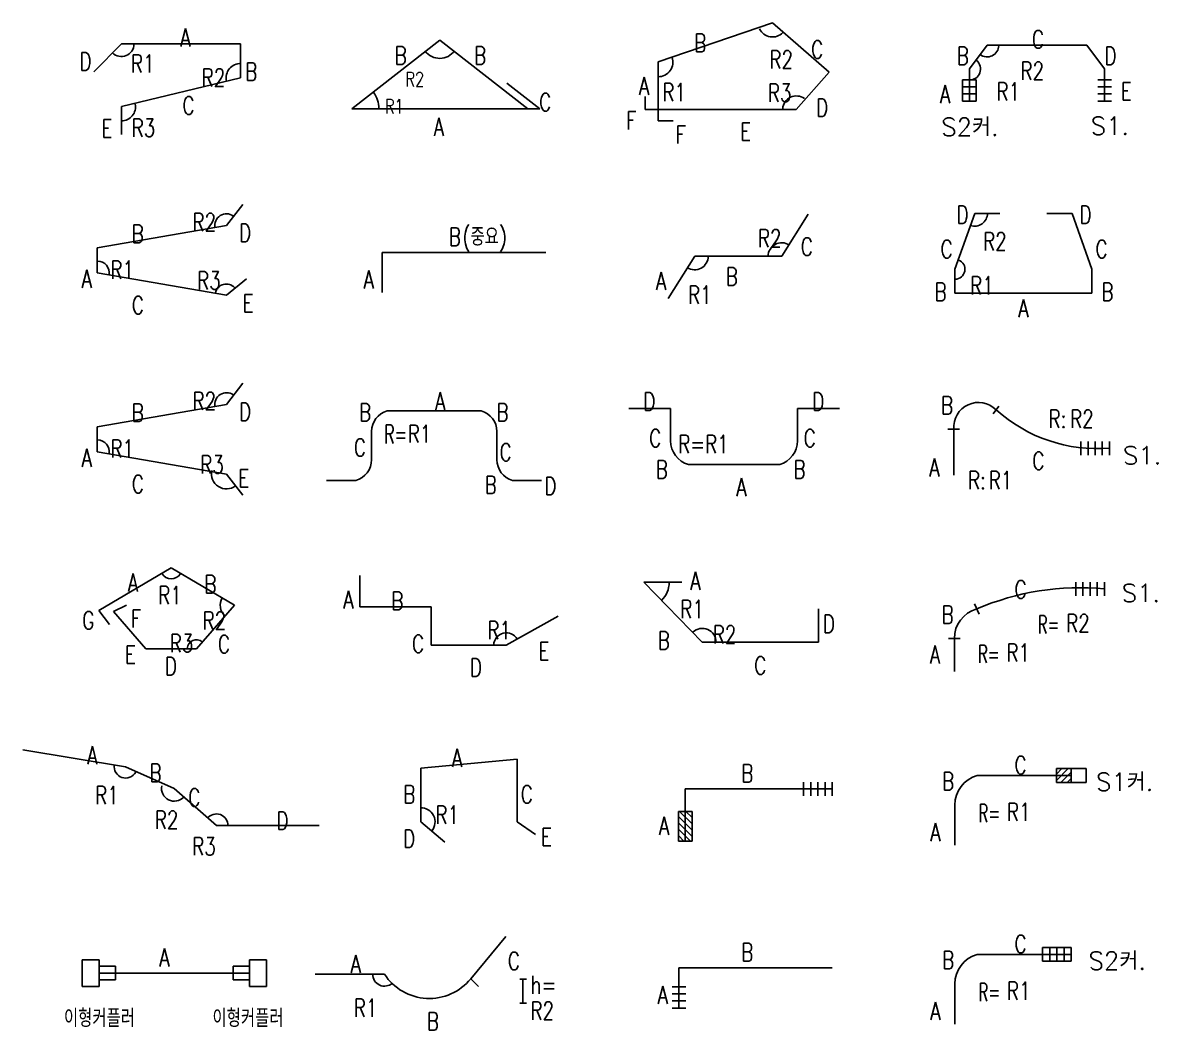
# Model space of a CAD drawing. Header units: millimetres. Extents: x -0.4 to 11.6, y -0.2 to 49.8.
# Drawn here: x 8.397 to 11.57, y 40.842 to 43.658 of the extents above; entities that cross this region are included whole.
import ezdxf
from ezdxf.enums import TextEntityAlignment as Align

# ---------------------------------------------------------------- set-up
doc = ezdxf.new("R2010")
doc.units = ezdxf.units.MM
for name, color, linetype in [('DIM', 7, 'Continuous'), ('SHOP', 2, 'Continuous'), ('TEXT', 3, 'Continuous'), ('TEXTSHOP', 3, 'Continuous')]:
    doc.layers.add(name, color=color, linetype=linetype)
doc.styles.add('HGTXT', font='romans.shx', dxfattribs={"bigfont": 'whgtxt.shx'})
doc.styles.add('ROMANS', font='romans.shx', dxfattribs={"width": 0.75, "bigfont": 'whgtxt.shx'})

# ---------------------------------------------------------------- blocks, each defined once
blk = doc.blocks.new('SSBAR_SHP_1183')
at = {"color": 40}
for p, q in [((-0.1892, 0.0391), (-0.237, 0.0391)), ((-0.237, -0.0357), (-0.237, 0.0391)), ((-0.1892, 0.0391), (-0.1892, 0.0017)), ((0.2305, 0.0391), (0.2783, 0.0391)), ((0.2305, 0.0391), (0.2305, 0.0017)), ((0.2783, -0.0357), (0.2783, 0.0391)), ((-0.1892, 0.0209), (-0.1439, 0.0209)), ((-0.1892, -0.0357), (-0.1892, 0.0017)), ((-0.1439, 0.0209), (-0.1439, -0.0174)), ((0.2305, 0.0209), (0.1851, 0.0209)), ((0.1851, 0.0209), (0.1851, -0.0174)), ((0.2305, -0.0357), (0.2305, 0.0017)), ((-0.1439, -0.0174), (-0.1892, -0.0174)), ((0.1851, -0.0174), (0.2305, -0.0174)), ((-0.1892, -0.0357), (-0.237, -0.0357)), ((0.2305, -0.0357), (0.2783, -0.0357))]:
    blk.add_line(p, q, dxfattribs=at)
at = {"layer": 'SHOP', "color": 2}
blk.add_line((-0.1892, 0.0017), (0.2305, 0.0017), dxfattribs=at)
at = {"layer": 'TEXTSHOP', "color": 4, "style": 'ROMANS', "width": 0.75}
for p in [(-0.1885, -0.1493), (0.2265, -0.1493)]:
    blk.add_text('이형커플러', height=0.05, dxfattribs=at).set_placement(p, align=Align.CENTER)
blk.add_attdef('A', text='', height=0.05, dxfattribs=at).set_placement((-0.0068, 0.0203), align=Align.CENTER)
blk = doc.blocks.new('SSBAR_SHP_1184')
at = {"color": 40}
for p, q in [((-0.1154, 0.0786), (-0.4028, 0.1258)), ((-0.1154, 0.0786), (0.0206, 0.018)), ((0.0206, 0.018), (0.1383, -0.0861)), ((0.1383, -0.0861), (0.4249, -0.0861))]:
    blk.add_line(p, q, dxfattribs=at)
for centre, radius, start, end in [((-0.1154, 0.0786), 0.0319, 171.018, 331.9903), ((0.0206, 0.018), 0.0358, 168.7361, 317.4344), ((0.1383, -0.0861), 0.0325, 359.5379, 140.8526)]:
    blk.add_arc(centre, radius, start, end, dxfattribs=at)
at = {"layer": 'TEXTSHOP', "color": 4, "style": 'ROMANS', "width": 0.75}
for tag, p in [('A', (-0.2228, 0.086)), ('B', (-0.0485, 0.0363)), ('C', (0.0597, -0.0324))]:
    blk.add_attdef(tag, p, '', height=0.05, dxfattribs=at)
for tag, p in [('R1', (-0.1345, -0.0262)), ('R2', (0.0321, -0.0949)), ('R3', (0.1366, -0.1689))]:
    blk.add_attdef(tag, text='', height=0.05, dxfattribs=at).set_placement(p, align=Align.RIGHT)
blk.add_attdef('D', text='', height=0.05, dxfattribs=at).set_placement((0.3228, -0.0972), align=Align.CENTER)
blk = doc.blocks.new('SSBAR_SHP_1185')
at = {"color": 40}
for p, q in [((-0.1902, 0.0148), (-0.1602, -0.0239)), ((-0.1491, 0.012), (-0.1125, 0.0299)), ((-0.0592, -0.0924), (0.0824, -0.0924))]:
    blk.add_line(p, q, dxfattribs=at)
at = {"color": 7}
for centre, radius, start, end in [((0.1889, 0.0301), 0.04, 149.4138, 228.1675), ((0.0824, -0.0924), 0.0257, 50.7056, 176.3685)]:
    blk.add_arc(centre, radius, start, end, dxfattribs=at)
at = {"layer": 'DIM', "color": 7}
blk.add_arc((0.0122, 0.134), 0.0302, 212.5176, 325.4617, dxfattribs=at)
at = {"layer": 'SHOP', "color": 2}
for p, q in [((0.0116, 0.1344), (-0.1902, 0.0148)), ((0.0116, 0.1344), (0.1889, 0.0301)), ((-0.1491, 0.012), (-0.0592, -0.0924)), ((0.1889, 0.0301), (0.0824, -0.0924))]:
    blk.add_line(p, q, dxfattribs=at)
at = {"layer": 'TEXTSHOP', "color": 4, "style": 'ROMANS', "width": 0.75}
for tag, p in [('A', (-0.0801, 0.0684)), ('G', (-0.2026, -0.0373)), ('R2', (0.1656, -0.0381)), ('R3', (0.0738, -0.101)), ('E', (-0.0868, -0.1334))]:
    blk.add_attdef(tag, text='', height=0.05, dxfattribs=at).set_placement(p, align=Align.RIGHT)
for tag, p in [('B', (0.1045, 0.0637)), ('F', (-0.1008, -0.0326)), ('C', (0.1426, -0.1038))]:
    blk.add_attdef(tag, p, '', height=0.05, dxfattribs=at)
for tag, p in [('R1', (0.0087, 0.0331)), ('D', (0.0114, -0.1656))]:
    blk.add_attdef(tag, text='', height=0.05, dxfattribs=at).set_placement(p, align=Align.CENTER)
blk = doc.blocks.new('SSBAR_SHP_1186')
at = {"color": 2}
for p, q in [((0.1663, 0.0913), (0.2121, 0.1502)), ((-0.1944, 0.0286), (0.1663, 0.0913)), ((-0.1944, -0.0409), (-0.1944, 0.0286)), ((-0.1944, -0.0409), (0.1663, -0.1035)), ((0.1663, -0.1035), (0.2121, -0.1624))]:
    blk.add_line(p, q, dxfattribs=at)
at = {"color": 0}
for centre, radius, start, end in [((0.1663, 0.0913), 0.0327, 54.1536, 190.7618), ((-0.1944, -0.0409), 0.033, 351.2816, 87.4655), ((0.1663, -0.1035), 0.0415, 166.6888, 307.8408)]:
    blk.add_arc(centre, radius, start, end, dxfattribs=at)
at = {"layer": 'TEXTSHOP', "color": 4, "style": 'ROMANS', "width": 0.75}
for tag, p in [('R2', (0.1374, 0.0757)), ('B', (-0.0647, 0.0432)), ('A', (-0.2093, -0.0828)), ('R3', (0.159, -0.1019))]:
    blk.add_attdef(tag, text='', height=0.05, dxfattribs=at).set_placement(p, align=Align.RIGHT)
for tag, p in [('D', (0.2017, 0.0456)), ('R1', (-0.1577, -0.0574)), ('E', (0.1995, -0.1404)), ('C', (-0.098, -0.1565))]:
    blk.add_attdef(tag, p, '', height=0.05, dxfattribs=at)
blk = doc.blocks.new('SSBAR_SHP_1187')
at = {"color": 2}
for p, q in [((0.1663, 0.0913), (0.2121, 0.1502)), ((-0.1944, 0.0286), (0.1663, 0.0913)), ((-0.1944, -0.0409), (-0.1944, 0.0286)), ((-0.1944, -0.0409), (0.1663, -0.1035)), ((0.1663, -0.1035), (0.2223, -0.0576))]:
    blk.add_line(p, q, dxfattribs=at)
at = {"color": 0}
for centre, radius, start, end in [((0.1663, 0.0913), 0.0327, 54.1536, 190.7618), ((-0.1944, -0.0409), 0.033, 351.2816, 87.4655), ((0.1663, -0.1035), 0.0312, 42.7135, 168.0433)]:
    blk.add_arc(centre, radius, start, end, dxfattribs=at)
at = {"layer": 'TEXTSHOP', "color": 4, "style": 'ROMANS', "width": 0.75}
for tag, p in [('R2', (0.1374, 0.0757)), ('B', (-0.0647, 0.0432)), ('A', (-0.2093, -0.0828)), ('R3', (0.1502, -0.0875))]:
    blk.add_attdef(tag, text='', height=0.05, dxfattribs=at).set_placement(p, align=Align.RIGHT)
for tag, p in [('D', (0.2017, 0.0456)), ('R1', (-0.1577, -0.0574)), ('C', (-0.098, -0.1565)), ('E', (0.2114, -0.1512))]:
    blk.add_attdef(tag, p, '', height=0.05, dxfattribs=at)
blk = doc.blocks.new('SSBAR_SHP_1188')
at = {"color": 7}
for centre, radius, start, end in [((-0.1272, 0.099), 0.0352, 225.3069, 358.8428), ((0.2055, 0.0042), 0.04, 87.7359, 192.8592), ((-0.1272, -0.0765), 0.0396, 270.7569, 10.2272)]:
    blk.add_arc(centre, radius, start, end, dxfattribs=at)
at = {"layer": 'SHOP', "color": 2}
for p, q in [((-0.1272, 0.099), (-0.2041, 0.021)), ((-0.1272, 0.099), (0.2055, 0.099)), ((0.2055, 0.099), (0.2055, 0.0042)), ((0.2055, 0.0042), (-0.1272, -0.0765)), ((-0.1272, -0.0765), (-0.1272, -0.1544))]:
    blk.add_line(p, q, dxfattribs=at)
at = {"layer": 'TEXTSHOP', "color": 4, "style": 'ROMANS', "width": 0.75}
blk.add_attdef('A', text='', height=0.05, dxfattribs=at).set_placement((0.0522, 0.092), align=Align.CENTER)
for tag, p in [('D', (-0.2105, 0.0249)), ('R2', (0.1629, -0.0205)), ('E', (-0.1521, -0.1625))]:
    blk.add_attdef(tag, text='', height=0.05, dxfattribs=at).set_placement(p, align=Align.RIGHT)
for tag, p in [('R1', (-0.1004, 0.0187)), ('B', (0.2187, -0.0036)), ('C', (0.0433, -0.0982)), ('R3', (-0.0984, -0.1607))]:
    blk.add_attdef(tag, p, '', height=0.05, dxfattribs=at)
blk = doc.blocks.new('SSBAR_SHP_1283')
at = {"color": 40}
for p, q in [((0.1464, 0.1037), (0.0488, -0.0146)), ((-0.192, -0.0016), (-0.3854, -0.0016)), ((0.0488, -0.0146), (0.0703, -0.0354)), ((0.1862, -0.0151), (0.2048, -0.0151)), ((0.1943, -0.0826), (0.1943, -0.0151)), ((0.1862, -0.0826), (0.2048, -0.0826))]:
    blk.add_line(p, q, dxfattribs=at)
for centre, radius, start, end in [((-0.192, -0.0016), 0.0332, 180, 311.6685), ((-0.0669, 0.0801), 0.1494, 213.1343, 320.7203)]:
    blk.add_arc(centre, radius, start, end, dxfattribs=at)
at = {"layer": 'TEXTSHOP', "color": 4, "style": 'ROMANS', "width": 0.75}
blk.add_text('h=', height=0.05, dxfattribs=at).set_placement((0.2156, -0.0563))
for tag, p in [('A', (-0.2721, 0.0021)), ('B', (-0.057, -0.1583))]:
    blk.add_attdef(tag, text='', height=0.05, dxfattribs=at).set_placement(p, align=Align.CENTER)
for tag, p in [('C', (0.1524, 0.0105)), ('R2', (0.2155, -0.1286))]:
    blk.add_attdef(tag, p, '', height=0.05, dxfattribs=at)
blk.add_attdef('R1', text='', height=0.05, dxfattribs=at).set_placement((-0.2119, -0.1207), align=Align.RIGHT)
blk = doc.blocks.new('SSBAR_SHP_1284')
at = {"color": 2}
for p, q in [((-0.0902, 0.0744), (0.1788, 0.0994)), ((-0.0902, -0.0758), (-0.0231, -0.1323)), ((0.2296, -0.1108), (0.1788, -0.0758))]:
    blk.add_line(p, q, dxfattribs=at)
at = {"color": 40}
blk.add_arc((-0.0902, -0.0758), 0.0393, 320.4745, 92.8597, dxfattribs=at)
at = {"layer": 'DIM', "color": 2}
for p, q in [((0.1788, -0.0758), (0.1788, 0.0994)), ((-0.0902, -0.0758), (-0.0902, 0.0744))]:
    blk.add_line(p, q, dxfattribs=at)
at = {"layer": 'TEXT', "color": 4, "style": 'ROMANS', "width": 0.75}
for tag, p in [('A', (0.0254, 0.0781)), ('B', (-0.1059, -0.0238)), ('D', (-0.1065, -0.1477))]:
    blk.add_attdef(tag, text='', height=0.05, dxfattribs=at).set_placement(p, align=Align.RIGHT)
for tag, p in [('C', (0.1884, -0.0236)), ('R1', (-0.0497, -0.0808)), ('E', (0.2449, -0.1431))]:
    blk.add_attdef(tag, p, '', height=0.05, dxfattribs=at)
blk = doc.blocks.new('SSBAR_SHP_1285')
at = {"color": 2}
for p, q in [((-0.2608, 0.0258), (-0.2608, 0.113)), ((-0.0618, 0.0258), (-0.2608, 0.0258))]:
    blk.add_line(p, q, dxfattribs=at)
at = {"layer": 'DIM', "color": 7}
blk.add_arc((0.1485, -0.0829), 0.0355, 31.1121, 177.359, dxfattribs=at)
at = {"layer": 'SHOP', "color": 2}
for p, q in [((-0.0618, 0.0258), (-0.0618, -0.0813)), ((0.1481, -0.0813), (0.2935, -0.0004)), ((-0.0618, -0.0813), (0.1481, -0.0813))]:
    blk.add_line(p, q, dxfattribs=at)
at = {"layer": 'TEXTSHOP', "color": 4, "style": 'ROMANS', "width": 0.75}
for tag, p in [('A', (-0.2781, 0.0205)), ('R1', (0.1613, -0.0651)), ('C', (-0.0815, -0.1031))]:
    blk.add_attdef(tag, text='', height=0.05, dxfattribs=at).set_placement(p, align=Align.RIGHT)
for tag, p in [('B', (-0.1561, 0.017)), ('D', (0.0635, -0.1691))]:
    blk.add_attdef(tag, text='', height=0.05, dxfattribs=at).set_placement(p, align=Align.CENTER)
blk.add_attdef('E', (0.238, -0.1236), '', height=0.05, dxfattribs=at)
blk = doc.blocks.new('SSBAR_SHP_1286')
at = {"color": 40}
for centre, start, end in [((-0.1683, 0.0154), 105.7649, 180), ((0.0618, 0.0154), 0, 74.2351), ((-0.2883, -0.0634), 285.7649, 0), ((0.1818, -0.0634), 180, 254.2351)]:
    blk.add_arc(centre, 0.06, start, end, dxfattribs=at)
at = {"layer": 'SHOP', "color": 2}
for p, q in [((-0.1846, 0.0731), (0.0781, 0.0731)), ((-0.2283, 0.0154), (-0.2283, -0.0634)), ((0.1218, 0.0154), (0.1218, -0.0634)), ((-0.3541, -0.1212), (-0.272, -0.1212)), ((0.2464, -0.1212), (0.1655, -0.1212))]:
    blk.add_line(p, q, dxfattribs=at)
at = {"layer": 'TEXTSHOP', "color": 4, "style": 'ROMANS', "width": 0.6}
blk.add_text('R=', height=0.0525, dxfattribs=at).set_placement((-0.1607, -0.0182), align=Align.CENTER)
at = {"layer": 'TEXTSHOP', "color": 4, "style": 'ROMANS', "width": 0.75}
blk.add_attdef('A', text='', height=0.049, dxfattribs=at).set_placement((-0.0362, 0.076), align=Align.CENTER)
for tag, p in [('B', (-0.2297, 0.0446)), ('C', (-0.2442, -0.0536)), ('B', (0.1213, -0.1581))]:
    blk.add_attdef(tag, text='', height=0.049, dxfattribs=at).set_placement(p, align=Align.RIGHT)
for tag, p in [('B', (0.1213, 0.0446)), ('R1', (-0.1265, -0.0157)), ('C', (0.1298, -0.067)), ('D', (0.2552, -0.1613))]:
    blk.add_attdef(tag, p, '', height=0.049, dxfattribs=at)
blk = doc.blocks.new('SSBAR_SHP_1287')
at = {"layer": 'SHOP', "color": 2}
for q in [(0.2586, 0.0163), (-0.1986, -0.0963)]:
    blk.add_line((-0.1986, 0.0163), q, dxfattribs=at)
at = {"layer": 'TEXTSHOP', "color": 4, "style": 'ROMANS', "width": 0.75}
blk.add_text('(중요)     ', height=0.05, dxfattribs=at).set_placement((0.0257, 0.0349))
for tag, p in [('B', (0.0214, 0.0349)), ('A', (-0.2213, -0.0845))]:
    blk.add_attdef(tag, text='', height=0.05, dxfattribs=at).set_placement(p, align=Align.RIGHT)
blk = doc.blocks.new('SSBAR_SHP_1288')
at = {"color": 7}
for centre, radius, start, end in [((-0.0378, 0.1094), 0.051, 217.4949, 324.0245), ((-0.2838, -0.0825), 0.0763, 0.2972, 36.9524)]:
    blk.add_arc(centre, radius, start, end, dxfattribs=at)
at = {"layer": 'SHOP', "color": 2}
for p, q in [((-0.0378, 0.1094), (-0.2838, -0.0825)), ((-0.0378, 0.1094), (0.2081, -0.0825)), ((0.1496, -0.0106), (0.2418, -0.0825)), ((-0.2838, -0.0825), (0.2422, -0.0825))]:
    blk.add_line(p, q, dxfattribs=at)
at = {"layer": 'TEXTSHOP', "color": 4, "style": 'ROMANS', "width": 0.75}
blk.add_attdef('B', text='', height=0.05, dxfattribs=at).set_placement((-0.1299, 0.0416), align=Align.RIGHT)
for tag, p, height in [('B', (0.0581, 0.0416), 0.05), ('R2', (-0.1339, -0.0199), 0.04), ('R1', (-0.191, -0.0953), 0.04), ('C', (0.2401, -0.089), 0.05)]:
    blk.add_attdef(tag, p, '', height=height, dxfattribs=at)
blk.add_attdef('A', text='', height=0.05, dxfattribs=at).set_placement((-0.0399, -0.1582), align=Align.CENTER)
blk = doc.blocks.new('SSBAR_SHP_1383')
at = {"color": 40}
for p, q in [((-0.1505, -0.0363), (-0.1888, -0.0363)), ((-0.1505, -0.0563), (-0.1888, -0.0563)), ((-0.1505, -0.0763), (-0.1888, -0.0763)), ((-0.1505, -0.0963), (-0.1888, -0.0963))]:
    blk.add_line(p, q, dxfattribs=at)
at = {"layer": 'SHOP', "color": 2}
for q in [(0.2586, 0.0163), (-0.1697, -0.0963)]:
    blk.add_line((-0.1697, 0.0163), q, dxfattribs=at)
at = {"layer": 'TEXTSHOP', "color": 4, "style": 'ROMANS', "width": 0.75}
blk.add_attdef('B', text='', height=0.05, dxfattribs=at).set_placement((0.0214, 0.0349), align=Align.CENTER)
blk.add_attdef('A', text='', height=0.05, dxfattribs=at).set_placement((-0.1999, -0.0845), align=Align.RIGHT)
blk = doc.blocks.new('SSBAR_SHP_1384')
at = {"color": 40}
for p, q in [((0.1786, 0.0354), (0.1786, -0.0029)), ((0.1986, 0.0354), (0.1986, -0.0029)), ((0.2186, 0.0354), (0.2186, -0.0029)), ((0.2386, 0.0354), (0.2386, -0.0029)), ((0.2586, 0.0354), (0.2586, -0.0029)), ((-0.1711, -0.0463), (-0.1328, -0.0463)), ((-0.1711, -0.1293), (-0.1711, -0.0463)), ((-0.1328, -0.0988), (-0.1711, -0.0605)), ((-0.1328, -0.0811), (-0.1676, -0.0463)), ((-0.1328, -0.0635), (-0.1499, -0.0463)), ((-0.1328, -0.0463), (-0.1328, -0.1293)), ((-0.1328, -0.1165), (-0.1711, -0.0782)), ((-0.1377, -0.1293), (-0.1711, -0.0959)), ((-0.1554, -0.1293), (-0.1711, -0.1135)), ((-0.1328, -0.1293), (-0.1711, -0.1293))]:
    blk.add_line(p, q, dxfattribs=at)
at = {"layer": 'SHOP', "color": 2}
for q in [(0.2586, 0.0163), (-0.152, -0.1293)]:
    blk.add_line((-0.152, 0.0163), q, dxfattribs=at)
at = {"layer": 'TEXTSHOP', "color": 4, "style": 'ROMANS', "width": 0.75}
blk.add_attdef('B', text='', height=0.05, dxfattribs=at).set_placement((0.0214, 0.0349), align=Align.CENTER)
blk.add_attdef('A', text='', height=0.05, dxfattribs=at).set_placement((-0.1966, -0.1119), align=Align.RIGHT)
blk = doc.blocks.new('SSBAR_SHP_1385')
at = {"color": 2}
for p, q in [((-0.268, 0.094), (-0.1618, 0.094)), ((0.2206, -0.0729), (0.2206, 0.0196))]:
    blk.add_line(p, q, dxfattribs=at)
at = {"color": 0}
for centre, radius, start, end in [((-0.268, 0.094), 0.0711, 314.2494, 0), ((-0.1043, -0.0729), 0.0382, 359.8058, 133.0622)]:
    blk.add_arc(centre, radius, start, end, dxfattribs=at)
at = {"layer": 'SHOP', "color": 2}
for p, q in [((-0.268, 0.094), (-0.1048, -0.0729)), ((-0.1043, -0.0729), (0.2206, -0.0729))]:
    blk.add_line(p, q, dxfattribs=at)
at = {"layer": 'TEXTSHOP', "color": 4, "style": 'ROMANS', "width": 0.75}
for tag, p in [('A', (-0.1375, 0.0733)), ('R1', (-0.1658, -0.0059)), ('D', (0.2327, -0.0473)), ('R2', (-0.0752, -0.0769))]:
    blk.add_attdef(tag, p, '', height=0.05, dxfattribs=at)
blk.add_attdef('B', text='', height=0.05, dxfattribs=at).set_placement((-0.1949, -0.0935), align=Align.RIGHT)
blk.add_attdef('C', text='', height=0.05, dxfattribs=at).set_placement((0.0578, -0.1636), align=Align.CENTER)
blk = doc.blocks.new('SSBAR_SHP_1386')
at = {"color": 40}
for p, q in [((-0.1929, 0.0795), (-0.3096, 0.0795)), ((0.2786, 0.0795), (0.1619, 0.0795))]:
    blk.add_line(p, q, dxfattribs=at)
for centre, start, end in [((-0.1243, -0.0105), 180, 254.2351), ((0.0933, -0.0105), 285.7649, 0)]:
    blk.add_arc(centre, 0.0686, start, end, dxfattribs=at)
at = {"layer": 'SHOP', "color": 2}
for p, q in [((-0.1929, -0.0105), (-0.1929, 0.0795)), ((0.1619, -0.0105), (0.1619, 0.0795)), ((-0.1429, -0.0766), (0.1119, -0.0766))]:
    blk.add_line(p, q, dxfattribs=at)
at = {"layer": 'TEXTSHOP', "color": 4, "style": 'ROMANS', "width": 0.75}
blk.add_text('R=', height=0.05, dxfattribs=at).set_placement((-0.1337, -0.0446), align=Align.CENTER)
for tag, p in [('D', (-0.2521, 0.0745)), ('D', (0.2198, 0.0745)), ('A', (0.0051, -0.1652))]:
    blk.add_attdef(tag, text='', height=0.05, dxfattribs=at).set_placement(p, align=Align.CENTER)
for tag, p in [('C', (-0.2189, -0.0283)), ('B', (-0.2005, -0.1155))]:
    blk.add_attdef(tag, text='', height=0.05, dxfattribs=at).set_placement(p, align=Align.RIGHT)
for tag, p in [('R1', (-0.0966, -0.0446)), ('C', (0.179, -0.0283)), ('B', (0.1505, -0.1155))]:
    blk.add_attdef(tag, p, '', height=0.05, dxfattribs=at)
blk = doc.blocks.new('SSBAR_SHP_1387')
for centre, start, end in [((0.1175, 0.0053), 56.9687, 180), ((-0.1255, 0.0053), 236.9687, 0)]:
    blk.add_arc(centre, 0.0378, start, end)
at = {"layer": 'SHOP', "color": 2}
for p, q in [((0.1175, 0.0053), (0.1916, 0.123)), ((-0.1255, 0.0053), (-0.1996, -0.1123)), ((-0.1255, 0.0053), (0.1175, 0.0053))]:
    blk.add_line(p, q, dxfattribs=at)
at = {"layer": 'TEXTSHOP', "color": 4, "style": 'ROMANS', "width": 0.75}
for tag, p in [('R2', (0.117, 0.0304)), ('A', (-0.205, -0.0887))]:
    blk.add_attdef(tag, text='', height=0.05, dxfattribs=at).set_placement(p, align=Align.RIGHT)
for tag, p in [('C', (0.1707, 0.007)), ('B', (-0.0388, -0.0762)), ('R1', (-0.144, -0.1273))]:
    blk.add_attdef(tag, p, '', height=0.05, dxfattribs=at)
blk = doc.blocks.new('SSBAR_SHP_1388')
at = {"color": 2}
for p, q in [((-0.2276, 0.0484), (0.0918, 0.1582)), ((0.1583, -0.0845), (0.2498, 0.0203)), ((-0.264, -0.0845), (-0.264, -0.0479)), ((-0.264, -0.0845), (0.1583, -0.0845)), ((-0.2276, -0.1158), (-0.1853, -0.1158))]:
    blk.add_line(p, q, dxfattribs=at)
at = {"color": 7}
for centre, radius, start, end in [((0.0918, 0.1582), 0.04, 206.0469, 316.2689), ((-0.2276, 0.0484), 0.0413, 270, 18.2768), ((0.1583, -0.0845), 0.038, 53.0125, 176.5132)]:
    blk.add_arc(centre, radius, start, end, dxfattribs=at)
at = {"layer": 'SHOP', "color": 2}
for p, q in [((0.0918, 0.1582), (0.2498, 0.0203)), ((-0.2276, 0.0484), (-0.2276, -0.1158))]:
    blk.add_line(p, q, dxfattribs=at)
at = {"layer": 'TEXTSHOP', "color": 4, "style": 'ROMANS', "width": 0.75}
for tag, p in [('B', (-0.093, 0.0766)), ('R2', (0.1492, 0.0305)), ('A', (-0.2521, -0.0438)), ('R3', (0.145, -0.0627)), ('F', (-0.2881, -0.1404))]:
    blk.add_attdef(tag, text='', height=0.05, dxfattribs=at).set_placement(p, align=Align.RIGHT)
for tag, p in [('C', (0.1998, 0.0584)), ('R1', (-0.2156, -0.0613)), ('D', (0.2135, -0.1042)), ('E', (0.0016, -0.1715)), ('F', (-0.1786, -0.1797))]:
    blk.add_attdef(tag, p, '', height=0.05, dxfattribs=at)
blk = doc.blocks.new('SSBAR_SHP_1483')
at = {"color": 40}
for p, q in [((0.0463, 0.0731), (0.0463, 0.0348)), ((0.0463, 0.0731), (0.1263, 0.0731)), ((0.0663, 0.0731), (0.0663, 0.0348)), ((0.0863, 0.0731), (0.0863, 0.0348)), ((0.1063, 0.0731), (0.1063, 0.0348)), ((0.1263, 0.0731), (0.1263, 0.0348)), ((0.0463, 0.0348), (0.1263, 0.0348))]:
    blk.add_line(p, q, dxfattribs=at)
blk.add_arc((-0.1129, -0.0286), 0.0858, 105.7649, 180, dxfattribs=at)
at = {"layer": 'SHOP', "color": 2}
for p, q in [((-0.1362, 0.054), (0.1263, 0.054)), ((-0.1986, -0.0286), (-0.1986, -0.1411))]:
    blk.add_line(p, q, dxfattribs=at)
at = {"layer": 'TEXTSHOP', "color": 4, "style": 'HGTXT'}
blk.add_text('S2커.', height=0.05, dxfattribs=at).set_placement((0.2549, 0.0112), align=Align.CENTER)
at = {"layer": 'TEXTSHOP', "color": 4, "style": 'ROMANS', "width": 0.6}
blk.add_text('R=', height=0.05, dxfattribs=at).set_placement((-0.1021, -0.0765), align=Align.CENTER)
at = {"layer": 'TEXTSHOP', "color": 4, "style": 'ROMANS', "width": 0.75}
blk.add_attdef('C', text='', height=0.05, dxfattribs=at).set_placement((-0.0153, 0.0581), align=Align.CENTER)
for tag, p in [('B', (-0.2006, 0.0132)), ('A', (-0.2382, -0.1294))]:
    blk.add_attdef(tag, text='', height=0.05, dxfattribs=at).set_placement(p, align=Align.RIGHT)
blk.add_attdef('R1', (-0.0532, -0.073), '', height=0.05, dxfattribs=at)
blk = doc.blocks.new('SSBAR_SHP_1484')
at = {"color": 40}
for p, q in [((0.0848, 0.0574), (0.1006, 0.0731)), ((0.0848, 0.0397), (0.1182, 0.0731)), ((0.0848, 0.0731), (0.1678, 0.0731)), ((0.0848, 0.0348), (0.0848, 0.0731)), ((0.0976, 0.0348), (0.1263, 0.0635)), ((0.1263, 0.0731), (0.1263, 0.0348)), ((0.1678, 0.0731), (0.1678, 0.0348)), ((0.1678, 0.0348), (0.0848, 0.0348)), ((0.1153, 0.0348), (0.1263, 0.0458))]:
    blk.add_line(p, q, dxfattribs=at)
blk.add_arc((-0.1129, -0.0286), 0.0858, 105.7649, 180, dxfattribs=at)
at = {"layer": 'SHOP', "color": 2}
for p, q in [((-0.1362, 0.054), (0.1263, 0.054)), ((-0.1986, -0.0286), (-0.1986, -0.1411))]:
    blk.add_line(p, q, dxfattribs=at)
at = {"layer": 'TEXTSHOP', "color": 4, "style": 'HGTXT'}
blk.add_text('S1커.', height=0.05, dxfattribs=at).set_placement((0.276, 0.0112), align=Align.CENTER)
at = {"layer": 'TEXTSHOP', "color": 4, "style": 'ROMANS', "width": 0.6}
blk.add_text('R=', height=0.05, dxfattribs=at).set_placement((-0.1021, -0.0765), align=Align.CENTER)
at = {"layer": 'TEXTSHOP', "color": 4, "style": 'ROMANS', "width": 0.75}
blk.add_attdef('C', text='', height=0.05, dxfattribs=at).set_placement((-0.0153, 0.0581), align=Align.CENTER)
for tag, p in [('B', (-0.2006, 0.0132)), ('A', (-0.2382, -0.1294))]:
    blk.add_attdef(tag, text='', height=0.05, dxfattribs=at).set_placement(p, align=Align.RIGHT)
blk.add_attdef('R1', (-0.0532, -0.073), '', height=0.05, dxfattribs=at)
blk = doc.blocks.new('SSBAR_SHP_1485')
at = {"color": 40}
for p, q in [((0.1392, 0.0947), (0.1392, 0.0564)), ((0.1592, 0.0947), (0.1592, 0.0564)), ((0.1792, 0.0947), (0.1792, 0.0564)), ((0.1992, 0.0947), (0.1992, 0.0564)), ((0.2192, 0.0947), (0.2192, 0.0564)), ((-0.1442, 0.0341), (-0.1311, 0.0046)), ((-0.2164, -0.0632), (-0.1838, -0.0632))]:
    blk.add_line(p, q, dxfattribs=at)
for centre, radius, start, end in [((0.1504, -0.6489), 0.7277, 84.5719, 113.3153), ((-0.1143, -0.0632), 0.0858, 105.7649, 180)]:
    blk.add_arc(centre, radius, start, end, dxfattribs=at)
at = {"layer": 'SHOP', "color": 2}
blk.add_line((-0.2001, -0.0632), (-0.2001, -0.1549), dxfattribs=at)
at = {"layer": 'TEXTSHOP', "color": 4, "style": 'HGTXT'}
blk.add_text('S1.', height=0.05, dxfattribs=at).set_placement((0.3211, 0.0392), align=Align.CENTER)
at = {"layer": 'TEXTSHOP', "color": 4, "style": 'ROMANS', "width": 0.6}
for p in [(0.0634, -0.0488), (-0.1035, -0.1313)]:
    blk.add_text('R=', height=0.05, dxfattribs=at).set_placement(p, align=Align.CENTER)
at = {"layer": 'TEXTSHOP', "color": 4, "style": 'ROMANS', "width": 0.75}
blk.add_attdef('C', text='', height=0.05, dxfattribs=at).set_placement((-0.0149, 0.0491), align=Align.CENTER)
for tag, p in [('B', (-0.2021, -0.0214)), ('A', (-0.2397, -0.133))]:
    blk.add_attdef(tag, text='', height=0.05, dxfattribs=at).set_placement(p, align=Align.RIGHT)
for tag, p in [('R2', (0.1123, -0.0452)), ('R1', (-0.0546, -0.1277))]:
    blk.add_attdef(tag, p, '', height=0.05, dxfattribs=at)
blk = doc.blocks.new('SSBAR_SHP_1486')
at = {"color": 40}
for p, q in [((-0.0755, 0.0867), (-0.0917, 0.0653)), ((-0.218, 0.0218), (-0.1853, 0.0218)), ((0.1533, -0.0122), (0.1533, -0.0505)), ((0.1733, -0.0122), (0.1733, -0.0505)), ((0.1933, -0.0122), (0.1933, -0.0505)), ((0.2133, -0.0122), (0.2133, -0.0505)), ((0.2333, -0.0122), (0.2333, -0.0505))]:
    blk.add_line(p, q, dxfattribs=at)
for centre, radius, start, end in [((-0.1328, 0.0275), 0.0691, 44.5671, 184.7149), ((0.2006, 0.3934), 0.426, 228.165, 274.4007)]:
    blk.add_arc(centre, radius, start, end, dxfattribs=at)
at = {"layer": 'SHOP', "color": 2}
blk.add_line((-0.2017, 0.0218), (-0.2017, -0.1064), dxfattribs=at)
at = {"layer": 'TEXTSHOP', "color": 4, "style": 'ROMANS', "width": 0.75}
for p in [(0.0631, 0.0258), (-0.1619, -0.1454)]:
    blk.add_text('R:', height=0.05, dxfattribs=at).set_placement(p)
at = {"layer": 'TEXTSHOP', "color": 4, "style": 'HGTXT'}
blk.add_text('S1.', height=0.05, dxfattribs=at).set_placement((0.3246, -0.076), align=Align.CENTER)
at = {"layer": 'TEXTSHOP', "color": 4, "style": 'ROMANS', "width": 0.75}
for tag, p in [('B', (-0.2037, 0.0636)), ('A', (-0.2413, -0.1099))]:
    blk.add_attdef(tag, text='', height=0.05, dxfattribs=at).set_placement(p, align=Align.RIGHT)
for tag, p in [('R2', (0.1232, 0.0258)), ('R1', (-0.1041, -0.1454))]:
    blk.add_attdef(tag, p, '', height=0.05, dxfattribs=at)
blk.add_attdef('C', text='', height=0.05, dxfattribs=at).set_placement((0.0346, -0.0914), align=Align.CENTER)
blk = doc.blocks.new('SSBAR_SHP_1487')
at = {"color": 2}
for p, q in [((-0.1433, 0.125), (-0.1983, -0.031)), ((-0.1433, 0.125), (-0.0731, 0.125)), ((0.0586, 0.125), (0.1289, 0.125)), ((0.1289, 0.125), (0.1838, -0.031))]:
    blk.add_line(p, q, dxfattribs=at)
at = {"color": 7}
for centre, radius, start, end in [((-0.1433, 0.125), 0.0356, 250.4017, 0.125), ((-0.1983, -0.031), 0.0278, 270.4635, 68.5593)]:
    blk.add_arc(centre, radius, start, end, dxfattribs=at)
at = {"layer": 'SHOP', "color": 2}
for p, q in [((-0.1983, -0.031), (-0.1983, -0.0975)), ((0.1838, -0.031), (0.1838, -0.0975)), ((-0.1983, -0.0975), (0.1838, -0.0975))]:
    blk.add_line(p, q, dxfattribs=at)
at = {"layer": 'TEXTSHOP', "color": 4, "style": 'ROMANS', "width": 0.75}
for tag, p in [('D', (-0.1603, 0.0967)), ('C', (-0.2049, 0.0004)), ('B', (-0.2216, -0.1193))]:
    blk.add_attdef(tag, text='', height=0.05, dxfattribs=at).set_placement(p, align=Align.RIGHT)
for tag, p in [('D', (0.1495, 0.0967)), ('R2', (-0.1198, 0.0218)), ('C', (0.1942, 0.0004)), ('R1', (-0.1559, -0.1012)), ('B', (0.2108, -0.1193))]:
    blk.add_attdef(tag, p, '', height=0.05, dxfattribs=at)
blk.add_attdef('A', text='', height=0.05, dxfattribs=at).set_placement((-0.0069, -0.1652), align=Align.CENTER)
blk = doc.blocks.new('SSBAR_SHP_1488')
at = {"color": 40}
for p, q in [((-0.1582, 0.0289), (-0.1082, 0.095)), ((0.1699, 0.095), (0.2198, 0.0289)), ((-0.139, -0.0011), (-0.1773, -0.0011)), ((-0.1773, -0.0611), (-0.1773, -0.0011)), ((-0.139, -0.0211), (-0.1773, -0.0211)), ((-0.139, -0.0611), (-0.139, -0.0011)), ((0.239, -0.0011), (0.2007, -0.0011)), ((0.239, -0.0211), (0.2007, -0.0211)), ((-0.139, -0.0411), (-0.1773, -0.0411)), ((-0.139, -0.0611), (-0.1773, -0.0611)), ((0.239, -0.0411), (0.2007, -0.0411)), ((0.239, -0.0611), (0.2007, -0.0611))]:
    blk.add_line(p, q, dxfattribs=at)
at = {"color": 7}
for centre, radius, start, end in [((-0.1082, 0.095), 0.0323, 232.594, 358.0458), ((-0.1582, 0.0289), 0.0311, 269.7628, 49.9065)]:
    blk.add_arc(centre, radius, start, end, dxfattribs=at)
at = {"layer": 'SHOP', "color": 2}
for p, q in [((-0.1082, 0.095), (0.1699, 0.095)), ((-0.1582, 0.0289), (-0.1582, -0.0611)), ((0.2198, 0.0289), (0.2198, -0.0611))]:
    blk.add_line(p, q, dxfattribs=at)
at = {"layer": 'TEXTSHOP', "color": 4, "style": 'HGTXT'}
for s, p in [('S2커.', (-0.1565, -0.1582)), ('S1.', (0.2345, -0.1549))]:
    blk.add_text(s, height=0.05, dxfattribs=at).set_placement(p, align=Align.CENTER)
at = {"layer": 'TEXTSHOP', "color": 4, "style": 'ROMANS', "width": 0.75}
blk.add_attdef('C', text='', height=0.05, dxfattribs=at).set_placement((0.0336, 0.0866), align=Align.CENTER)
for tag, p in [('B', (-0.1598, 0.0406)), ('A', (-0.2114, -0.0667))]:
    blk.add_attdef(tag, text='', height=0.05, dxfattribs=at).set_placement(p, align=Align.RIGHT)
for tag, p in [('D', (0.2193, 0.0406)), ('R2', (-0.0153, -0.0015)), ('R1', (-0.0824, -0.0592)), ('E', (0.2649, -0.0586))]:
    blk.add_attdef(tag, p, '', height=0.05, dxfattribs=at)

msp = doc.modelspace()

# ---------------------------------------------------------------- block references
ref = msp.add_blockref('SSBAR_SHP_1388', (10.4, 43.5))
ref.add_attrib('D', 'D', (10.6135, 43.3958), dxfattribs={"layer": 'TEXTSHOP', "color": 4, "height": 0.05, "style": 'ROMANS', "width": 0.75})
ref.add_attrib('A', 'A', dxfattribs={"layer": 'TEXTSHOP', "color": 4, "height": 0.05, "style": 'ROMANS', "width": 0.75}).set_placement((10.1479, 43.4562), align=Align.RIGHT)
ref.add_attrib('B', 'B', dxfattribs={"layer": 'TEXTSHOP', "color": 4, "height": 0.05, "style": 'ROMANS', "width": 0.75}).set_placement((10.307, 43.5766), align=Align.RIGHT)
ref.add_attrib('R3', 'R3', dxfattribs={"layer": 'TEXTSHOP', "color": 4, "height": 0.05, "style": 'ROMANS', "width": 0.75}).set_placement((10.545, 43.4373), align=Align.RIGHT)
ref.add_attrib('C', 'C', (10.5998, 43.5584), dxfattribs={"layer": 'TEXTSHOP', "color": 4, "height": 0.05, "style": 'ROMANS', "width": 0.75})
ref.add_attrib('R1', 'R1', (10.1844, 43.4387), dxfattribs={"layer": 'TEXTSHOP', "color": 4, "height": 0.05, "style": 'ROMANS', "width": 0.75})
ref.add_attrib('E', 'E', (10.4016, 43.3285), dxfattribs={"layer": 'TEXTSHOP', "color": 4, "height": 0.05, "style": 'ROMANS', "width": 0.75})
ref.add_attrib('R2', 'R2', dxfattribs={"layer": 'TEXTSHOP', "color": 4, "height": 0.05, "style": 'ROMANS', "width": 0.75}).set_placement((10.5492, 43.5305), align=Align.RIGHT)
ref.add_attrib('F', 'F', (10.2214, 43.3203), dxfattribs={"layer": 'TEXTSHOP', "color": 4, "height": 0.05, "style": 'ROMANS', "width": 0.75})
ref.add_attrib('F', 'F', dxfattribs={"layer": 'TEXTSHOP', "color": 4, "height": 0.05, "style": 'ROMANS', "width": 0.75}).set_placement((10.1119, 43.3596), align=Align.RIGHT)
for name, p, values in [('SSBAR_SHP_1188', (8.8, 43.5), {'D': 'D', 'A': 'A', 'R2': 'R2', 'B': 'B', 'E': 'E', 'C': 'C', 'R1': 'R1', 'R3': 'R3'}), ('SSBAR_SHP_1488', (11.2, 43.5), {'A': 'A', 'C': 'C', 'B': 'B', 'E': 'E', 'D': 'D', 'R1': 'R1', 'R2': 'R2'}), ('SSBAR_SHP_1187', (8.8, 43), {'R1': 'R1', 'A': 'A', 'C': 'C', 'B': 'B', 'D': 'D', 'E': 'E', 'R2': 'R2', 'R3': 'R3'}), ('SSBAR_SHP_1387', (10.4, 43), {'C': 'C', 'B': 'B', 'R1': 'R1', 'A': 'A', 'R2': 'R2'}), ('SSBAR_SHP_1287', (9.6, 43), {'A': 'A', 'B': 'B'}), ('SSBAR_SHP_1186', (8.8, 42.5), {'R1': 'R1', 'A': 'A', 'C': 'C', 'B': 'B', 'D': 'D', 'E': 'E', 'R2': 'R2', 'R3': 'R3'}), ('SSBAR_SHP_1486', (11.2, 42.5), {'A': 'A', 'C': 'C', 'B': 'B', 'R1': 'R1', 'R2': 'R2'}), ('SSBAR_SHP_1185', (8.8, 42), {'E': 'E', 'C': 'C', 'B': 'B', 'R1': 'R1', 'R2': 'R2', 'A': 'A', 'R3': 'R3', 'D': 'D', 'F': 'F', 'G': 'G'}), ('SSBAR_SHP_1285', (9.6, 42), {'E': 'E', 'R1': 'R1', 'D': 'D', 'A': 'A', 'B': 'B', 'C': 'C'}), ('SSBAR_SHP_1385', (10.4, 42), {'B': 'B', 'C': 'C', 'R2': 'R2', 'D': 'D', 'R1': 'R1', 'A': 'A'}), ('SSBAR_SHP_1485', (11.2, 42), {'A': 'A', 'C': 'C', 'B': 'B', 'R1': 'R1', 'R2': 'R2'}), ('SSBAR_SHP_1184', (8.8, 41.5), {'D': 'D', 'A': 'A', 'C': 'C', 'R2': 'R2', 'R3': 'R3', 'R1': 'R1', 'B': 'B'}), ('SSBAR_SHP_1284', (9.6, 41.5), {'B': 'B', 'D': 'D', 'E': 'E', 'C': 'C', 'A': 'A', 'R1': 'R1'}), ('SSBAR_SHP_1484', (11.2, 41.5), {'A': 'A', 'C': 'C', 'B': 'B', 'R1': 'R1'}), ('SSBAR_SHP_1384', (10.4, 41.5), {'A': 'A', 'B': 'B'}), ('SSBAR_SHP_1283', (9.6, 41), {'C': 'C', 'B': 'B', 'R2': 'R2', 'A': 'A', 'R1': 'R1'}), ('SSBAR_SHP_1383', (10.4, 41), {'A': 'A', 'B': 'B'}), ('SSBAR_SHP_1483', (11.2, 41), {'A': 'A', 'C': 'C', 'B': 'B', 'R1': 'R1'}), ('SSBAR_SHP_1183', (8.8, 41), {'A': 'A'})]:
    msp.add_blockref(name, p).add_auto_attribs(values)
ref = msp.add_blockref('SSBAR_SHP_1288', (9.6, 43.5))
ref.add_attrib('A', 'A', dxfattribs={"layer": 'TEXTSHOP', "color": 4, "height": 0.05, "style": 'ROMANS', "width": 0.75}).set_placement((9.5601, 43.3418), align=Align.CENTER)
ref.add_attrib('B', 'B', dxfattribs={"layer": 'TEXTSHOP', "color": 4, "height": 0.05, "style": 'ROMANS', "width": 0.75}).set_placement((9.4701, 43.5416), align=Align.RIGHT)
ref.add_attrib('R1', 'R1', (9.409, 43.4047), dxfattribs={"layer": 'TEXTSHOP', "color": 4, "height": 0.04, "style": 'ROMANS', "width": 0.75})
ref.add_attrib('C', 'C', (9.8401, 43.411), dxfattribs={"layer": 'TEXTSHOP', "color": 4, "height": 0.05, "style": 'ROMANS', "width": 0.75})
ref.add_attrib('B', 'B', (9.6581, 43.5416), dxfattribs={"layer": 'TEXTSHOP', "color": 4, "height": 0.05, "style": 'ROMANS', "width": 0.75})
ref.add_attrib('R2', 'R2', (9.4661, 43.4801), dxfattribs={"layer": 'TEXTSHOP', "color": 4, "height": 0.04, "style": 'ROMANS', "width": 0.75})
ref = msp.add_blockref('SSBAR_SHP_1487', (11.2, 43))
ref.add_attrib('A', 'A', dxfattribs={"layer": 'TEXTSHOP', "color": 4, "height": 0.05, "style": 'ROMANS', "width": 0.75}).set_placement((11.1931, 42.8348), align=Align.CENTER)
ref.add_attrib('B', 'B', dxfattribs={"layer": 'TEXTSHOP', "color": 4, "height": 0.05, "style": 'ROMANS', "width": 0.75}).set_placement((10.9784, 42.8807), align=Align.RIGHT)
ref.add_attrib('C', 'C', dxfattribs={"layer": 'TEXTSHOP', "color": 4, "height": 0.05, "style": 'ROMANS', "width": 0.75}).set_placement((10.9951, 43.0004), align=Align.RIGHT)
ref.add_attrib('R1', 'R1', (11.0441, 42.8988), dxfattribs={"layer": 'TEXTSHOP', "color": 4, "height": 0.05, "style": 'ROMANS', "width": 0.75})
ref.add_attrib('R2', 'R2', (11.0802, 43.0218), dxfattribs={"layer": 'TEXTSHOP', "color": 4, "height": 0.05, "style": 'ROMANS', "width": 0.75})
ref.add_attrib('D', 'D', dxfattribs={"layer": 'TEXTSHOP', "color": 4, "height": 0.05, "style": 'ROMANS', "width": 0.75}).set_placement((11.0397, 43.0967), align=Align.RIGHT)
ref.add_attrib('B', 'B', (11.4108, 42.8807), dxfattribs={"layer": 'TEXTSHOP', "color": 4, "height": 0.05, "style": 'ROMANS', "width": 0.75})
ref.add_attrib('C', 'C', (11.3942, 43.0004), dxfattribs={"layer": 'TEXTSHOP', "color": 4, "height": 0.05, "style": 'ROMANS', "width": 0.75})
ref.add_attrib('D', 'D', (11.3495, 43.0967), dxfattribs={"layer": 'TEXTSHOP', "color": 4, "height": 0.05, "style": 'ROMANS', "width": 0.75})
ref = msp.add_blockref('SSBAR_SHP_1286', (9.6, 42.5))
ref.add_attrib('C', 'C', dxfattribs={"layer": 'TEXTSHOP', "color": 4, "height": 0.049, "style": 'ROMANS', "width": 0.75}).set_placement((9.3558, 42.4464), align=Align.RIGHT)
ref.add_attrib('A', 'A', dxfattribs={"layer": 'TEXTSHOP', "color": 4, "height": 0.049, "style": 'ROMANS', "width": 0.75}).set_placement((9.5638, 42.576), align=Align.CENTER)
ref.add_attrib('B', 'B', dxfattribs={"layer": 'TEXTSHOP', "color": 4, "height": 0.049, "style": 'ROMANS', "width": 0.75}).set_placement((9.3703, 42.5446), align=Align.RIGHT)
ref.add_attrib('R1', 'R1', (9.4735, 42.4843), dxfattribs={"layer": 'TEXTSHOP', "color": 4, "height": 0.049, "style": 'ROMANS', "width": 0.75})
ref.add_attrib('C', 'C', (9.7298, 42.433), dxfattribs={"layer": 'TEXTSHOP', "color": 4, "height": 0.049, "style": 'ROMANS', "width": 0.75})
ref.add_attrib('B', 'B', (9.7213, 42.5446), dxfattribs={"layer": 'TEXTSHOP', "color": 4, "height": 0.049, "style": 'ROMANS', "width": 0.75})
ref.add_attrib('D', 'D', (9.8552, 42.3387), dxfattribs={"layer": 'TEXTSHOP', "color": 4, "height": 0.049, "style": 'ROMANS', "width": 0.75})
ref.add_attrib('B', 'B', dxfattribs={"layer": 'TEXTSHOP', "color": 4, "height": 0.049, "style": 'ROMANS', "width": 0.75}).set_placement((9.7213, 42.3419), align=Align.RIGHT)
ref = msp.add_blockref('SSBAR_SHP_1386', (10.4, 42.5))
ref.add_attrib('D', 'D', dxfattribs={"layer": 'TEXTSHOP', "color": 4, "height": 0.05, "style": 'ROMANS', "width": 0.75}).set_placement((10.1479, 42.5745), align=Align.CENTER)
ref.add_attrib('A', 'A', dxfattribs={"layer": 'TEXTSHOP', "color": 4, "height": 0.05, "style": 'ROMANS', "width": 0.75}).set_placement((10.4051, 42.3348), align=Align.CENTER)
ref.add_attrib('C', 'C', dxfattribs={"layer": 'TEXTSHOP', "color": 4, "height": 0.05, "style": 'ROMANS', "width": 0.75}).set_placement((10.1811, 42.4717), align=Align.RIGHT)
ref.add_attrib('R1', 'R1', (10.3034, 42.4554), dxfattribs={"layer": 'TEXTSHOP', "color": 4, "height": 0.05, "style": 'ROMANS', "width": 0.75})
ref.add_attrib('B', 'B', dxfattribs={"layer": 'TEXTSHOP', "color": 4, "height": 0.05, "style": 'ROMANS', "width": 0.75}).set_placement((10.1995, 42.3845), align=Align.RIGHT)
ref.add_attrib('D', 'D', dxfattribs={"layer": 'TEXTSHOP', "color": 4, "height": 0.05, "style": 'ROMANS', "width": 0.75}).set_placement((10.6198, 42.5745), align=Align.CENTER)
ref.add_attrib('C', 'C', (10.579, 42.4717), dxfattribs={"layer": 'TEXTSHOP', "color": 4, "height": 0.05, "style": 'ROMANS', "width": 0.75})
ref.add_attrib('B', 'B', (10.5505, 42.3845), dxfattribs={"layer": 'TEXTSHOP', "color": 4, "height": 0.05, "style": 'ROMANS', "width": 0.75})

doc.saveas('drawing.dxf')
